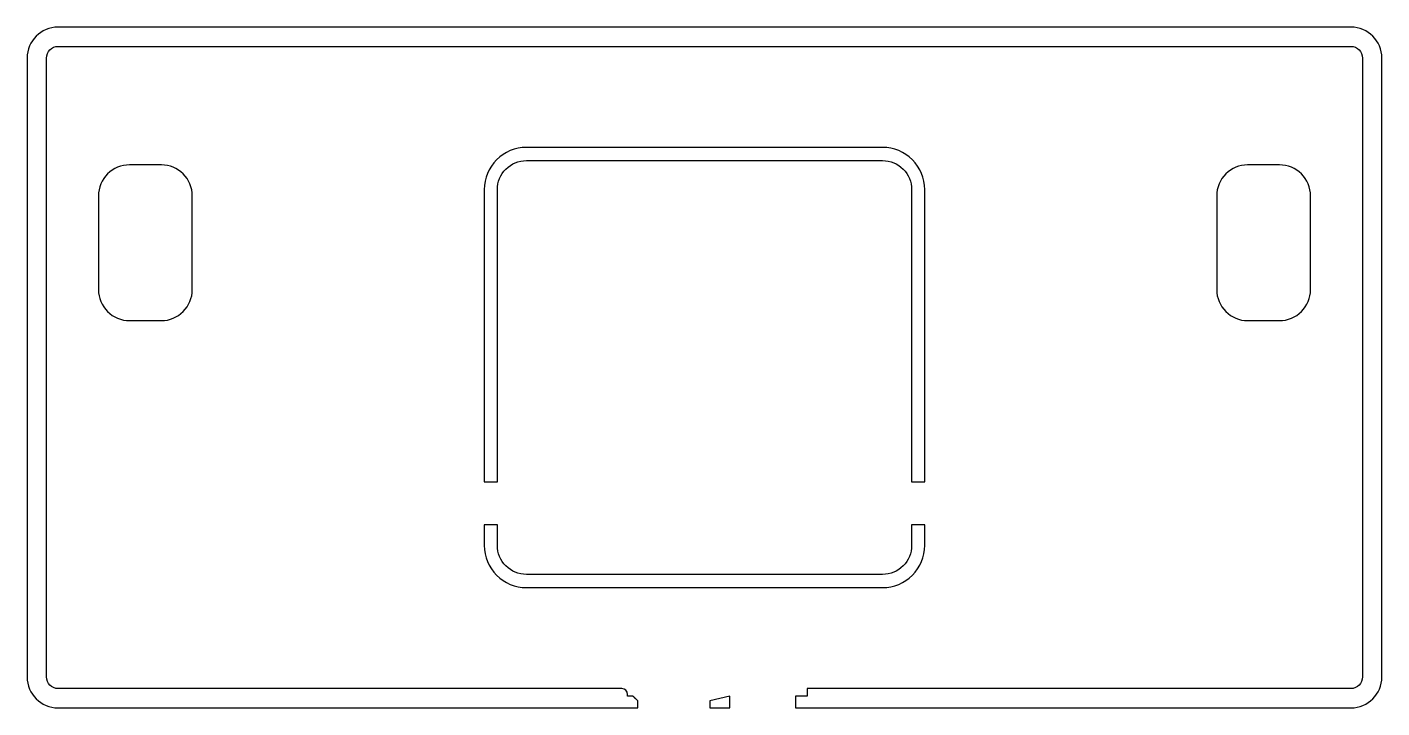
# Model space of a CAD drawing. Header units: millimetres. Extents: x -88 to 87, y -44 to 44.
import ezdxf

# ---------------------------------------------------------------- set-up
doc = ezdxf.new("R2010")
doc.units = ezdxf.units.MM
doc.layers.get('0').update_dxf_attribs({"linetype": 'CONTINUOUS'})

msp = doc.modelspace()

# ---------------------------------------------------------------- linework, layer by layer
for p, q in [((83.5, 44.5), (-83.5, 44.5)), ((-87.5, 40.5), (-87.5, -39.5)), ((-85, -39.5), (-85, 40.5)), ((-83.5, 42), (83.5, 42)), ((85, 40.5), (85, -39.5)), ((87.5, -39.5), (87.5, 40.5)), ((-10.69, -41), (-83.5, -41)), ((-9.93, -42), (-9.93, -41.75)), ((83.5, -41), (13.27, -41)), ((13.27, -41), (13.27, -42)), ((-83.5, -43.5), (-8.6, -43.5)), ((-9.22, -42), (-9.93, -42)), ((-8.6, -43.5), (-8.6, -42.6)), ((13.27, -42), (11.77, -42)), ((11.77, -42), (11.77, -43.5)), ((11.77, -43.5), (83.5, -43.5))]:
    msp.add_line(p, q)
for points in [[(-28.45, -14.26), (-26.75, -14.26), (-26.75, 23.5, -0.414214), (-23, 27.25), (23, 27.25, -0.414214), (26.75, 23.5), (26.75, -14.26), (28.45, -14.26), (28.45, 23.5, 0.414214), (23, 28.95), (-23, 28.95, 0.414214), (-28.45, 23.5)], [(-70.16, 6.56, 0.414214), (-66.16, 10.56), (-66.16, 22.69, 0.414214), (-70.16, 26.69), (-74.28, 26.69, 0.414214), (-78.28, 22.69), (-78.28, 10.56, 0.414214), (-74.28, 6.56)], [(70.16, 26.69, 0.414214), (66.16, 22.69), (66.16, 10.56, 0.414214), (70.16, 6.56), (74.28, 6.56, 0.414214), (78.28, 10.56), (78.28, 22.69, 0.414214), (74.28, 26.69)], [(-28.45, -22.5, 0.414214), (-23, -27.95), (23, -27.95, 0.414214), (28.45, -22.5), (28.45, -19.85), (26.75, -19.85), (26.75, -22.5, -0.414214), (23, -26.25), (-23, -26.25, -0.414214), (-26.75, -22.5), (-26.75, -19.85), (-28.45, -19.85)]]:
    msp.add_lwpolyline(points, format="xyb", close=True)
msp.add_lwpolyline([(0.7, -42.6), (0.7, -43.5), (3.27, -43.5), (3.27, -42)], close=True)
for centre, radius, start, end in [((-83.5, 40.5), 4, 90, 180), ((83.5, 40.5), 4, 0, 90), ((-83.5, -39.5), 4, 180, 270), ((83.5, -39.5), 4, -90, 0), ((-10.69, -41.76), 0.755, 0.2824, 90)]:
    msp.add_arc(centre, radius, start, end)
at = {"extrusion": (0, 0, -1)}
for centre, start, end in [((83.5, 40.5), 0, 90), ((-83.5, 40.5), 90, 180), ((83.5, -39.5), -90, 0), ((-83.5, -39.5), 180, 270)]:
    msp.add_arc(centre, 1.5, start, end, dxfattribs=at)
msp.add_rational_spline([(-8.6, -42.6), (-8.86, -42.35), (-9.22, -42)], [1, 1.01518405998, 1], degree=2)

doc.saveas('drawing.dxf')
